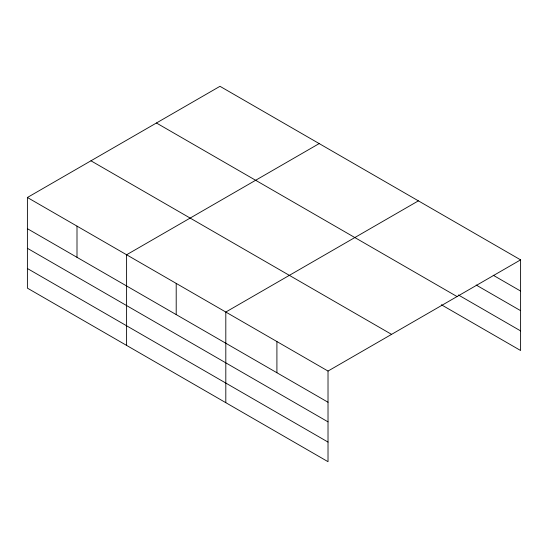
<?xml version="1.0" encoding="UTF-8"?>
<svg xmlns="http://www.w3.org/2000/svg" width="548" height="548" viewBox="0 0 548 548"><rect width="100%" height="100%" fill="white"/><g stroke="black" fill="none" stroke-linecap="round" stroke-linejoin="round"><path stroke-width="0.82" d="M328.019 421.864L328.019 371.058L27.4 197.492L27.4 288.132L328.019 461.69L328.019 421.864L27.4 248.299M441.352 304.75L520.6 350.508L520.6 259.868L219.981 86.31L27.4 197.492M319.189 143.583L126.602 254.772L126.602 345.404M418.391 200.856L225.81 312.045L225.81 402.684M328.019 371.058L520.6 259.868M493.193 275.233L520.6 291.057M476.164 285.022L520.6 310.675M458.388 294.968L520.6 330.889M156.433 122.999L457.046 296.557M90.954 160.804L391.567 334.362M27.4 228.687L328.019 402.246M27.4 268.513L328.019 442.072M276.911 341.548L276.911 372.736M176.203 283.405L176.203 314.593M77.001 226.132L77.001 257.32"/></g></svg>
